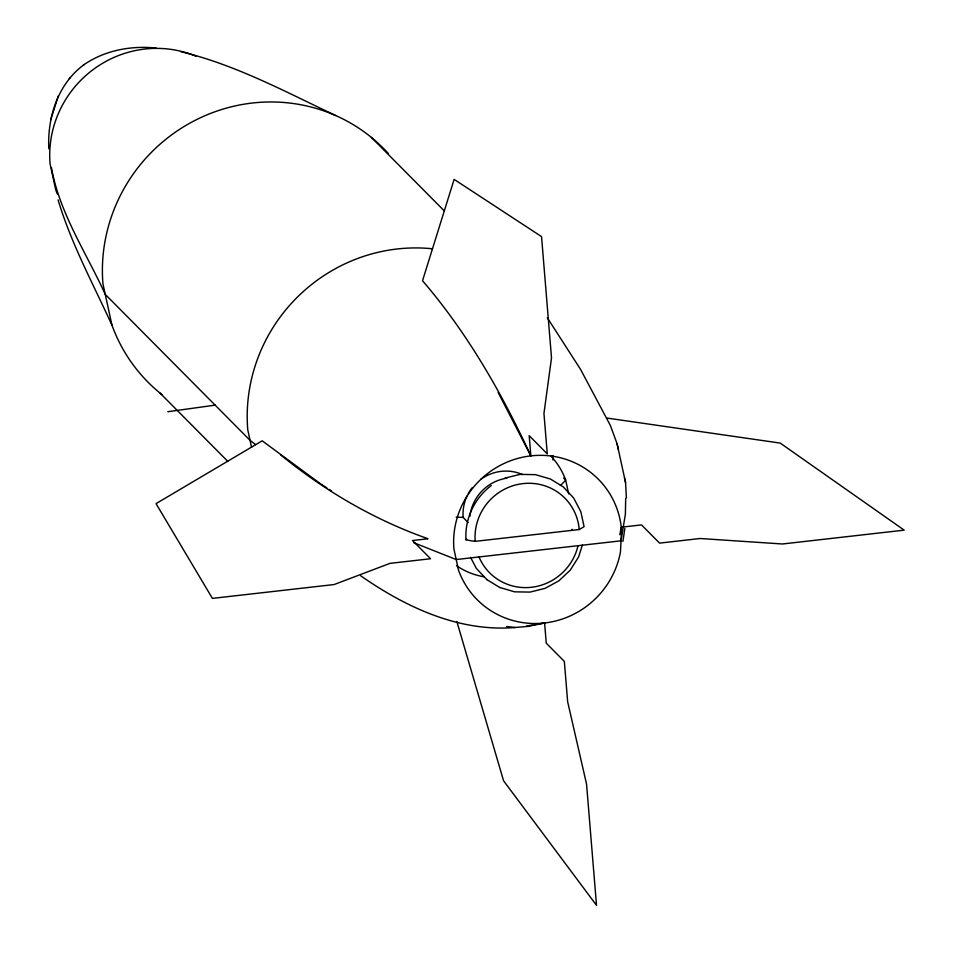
<?xml version="1.0" encoding="UTF-8"?>
<svg xmlns="http://www.w3.org/2000/svg" width="953" height="953" viewBox="0 0 953 953"><rect width="100%" height="100%" fill="white"/><g stroke="black" fill="none" stroke-linecap="round" stroke-linejoin="round"><path stroke-width="1.43" d="M626.371 497.859L625.573 482.635L617.115 443.836L610.373 425.467L580.603 369.466L547.26 317.694M48.806 148.739C47.281 117.219 57.93 83.745 84.209 64.518C105.164 50.223 131.264 45.446 156.221 48.067M504.959 478.108L520.028 474.38L535.443 474.654L550.31 478.966L563.294 486.912L573.67 498.026L580.83 511.69L584.082 526.664L581.437 528.272A68.985 13.282 -4.7 0 0 579.233 529.534L475.213 541.352A68.985 13.282 -4.7 0 0 471.211 540.804L465.981 539.755C464.647 518.777 474.475 498.169 491.236 485.589M624.87 528.415L622.917 541.423M619.807 534.74L621.213 527.212L641.5 524.9L659.571 543.115L700.133 538.505L782.496 543.984L904.194 530.142L780.209 443.085L607.049 418.081M52.141 115.242L58.324 95.836M582.462 544.782L578.602 556.921L570.228 570.18L558.827 580.865L545.14 588.323L529.987 592.099L514.56 591.825L499.706 587.477M50.628 119.875L51.76 116.397M465.981 539.755L466.636 539.041M83.28 65.412L84.209 64.518M69.259 78.539L69.867 77.991M498.121 392.433L530.857 455.879A85.425 82.744 -44.8 0 1 621.559 529.892L620.474 551.847A85.425 82.744 -44.8 0 1 544.604 622.976L528.272 626.383L514.965 627.503C458.834 632.173 405.466 607.049 360.591 575.707M456.844 621.499L503.565 780.769L596.518 905.35L586.548 784.069L567.666 701.837L564.343 661.406L546.26 643.192L544.604 622.976L526.604 625.99M167.799 411.72L215.152 405.144M514.965 627.503L506.615 626.49M180.677 51.617C235.379 64.697 285.114 91.619 335.587 115.504M413.614 542.638L456.201 559.542L621.022 540.804L625.382 514.239L625.692 498.502M470.579 557.362L476.345 568.417L486.9 579.627M486.721 579.519L499.872 587.572M329.19 489.437L331.477 490.878M320.923 483.993L326.855 487.924M319.731 483.207L262.182 440.822L156.03 503.637L212.412 598.389L334.11 584.546L390.015 563.354L430.577 558.744L412.506 540.53L428.028 538.767C374.279 519.814 324.806 490.855 280.694 454.915M255.595 444.586L250.043 440.322L105.247 294.358C86.342 252.831 59.598 213.353 51.462 167.823M371.42 137.458L444.348 210.958M563.64 477.989L565.665 480.026L568.691 493.964M456.189 517.205A103.341 19.894 -4.7 0 0 463.158 517.408L468.137 522.601M160.056 393.089L227.767 461.335M530.857 455.879C501.921 393.351 467.542 333.193 422.524 280.73L454.128 179.39L541.542 236.606L551.513 357.887L543.949 413.459L547.272 453.89L529.201 435.664L530.857 455.879A85.425 82.744 -44.8 0 0 453.902 548.952L458.536 570.251A85.425 82.744 -44.8 0 0 544.604 622.976M162.296 394.887A165.905 160.7 -44.8 0 1 111.942 325.14C93.084 283.839 71.165 243.539 58.085 199.88M617.115 443.836L618.402 449.709M624.477 477.632L625.573 482.635M251.568 447.314L247.744 429.732A165.905 160.7 -44.8 0 1 432.555 248.793M111.942 325.14L102.936 283.78A165.905 160.7 -44.8 0 1 201.798 117.112A165.905 160.7 -44.8 0 1 388.252 153.421M552.931 455.665L553.014 460.025M475.213 541.352A52.999 51.343 -44.8 0 1 522.959 483.612A52.999 51.343 -44.8 0 1 579.233 529.534M578.006 545.819A52.999 51.343 -44.8 0 1 531.476 587.274A52.999 51.343 -44.8 0 1 479.061 557.076M463.158 517.408A42.277 40.955 -44.8 0 1 467.018 496.096M468.257 493.654A42.277 40.955 -44.8 0 1 472.045 487.853M480.955 479.24A42.277 40.955 -44.8 0 1 522.435 474.523M469.9 516.312A42.73 41.396 -44.8 0 1 506.901 478.18M560.435 485.399A103.341 23.42 -19.9 0 0 565.665 480.026A72.702 70.427 -44.8 0 0 550.81 456.022M484.041 576.815A72.702 70.427 -44.8 0 1 456.475 565.665M57.371 194.09A105.235 101.947 -44.8 0 1 55.762 189.945L50.056 163.702A105.235 101.947 -44.8 0 1 196.354 56.406M571.681 529.677A68.985 13.282 -4.7 0 1 572.372 529.308"/></g></svg>
